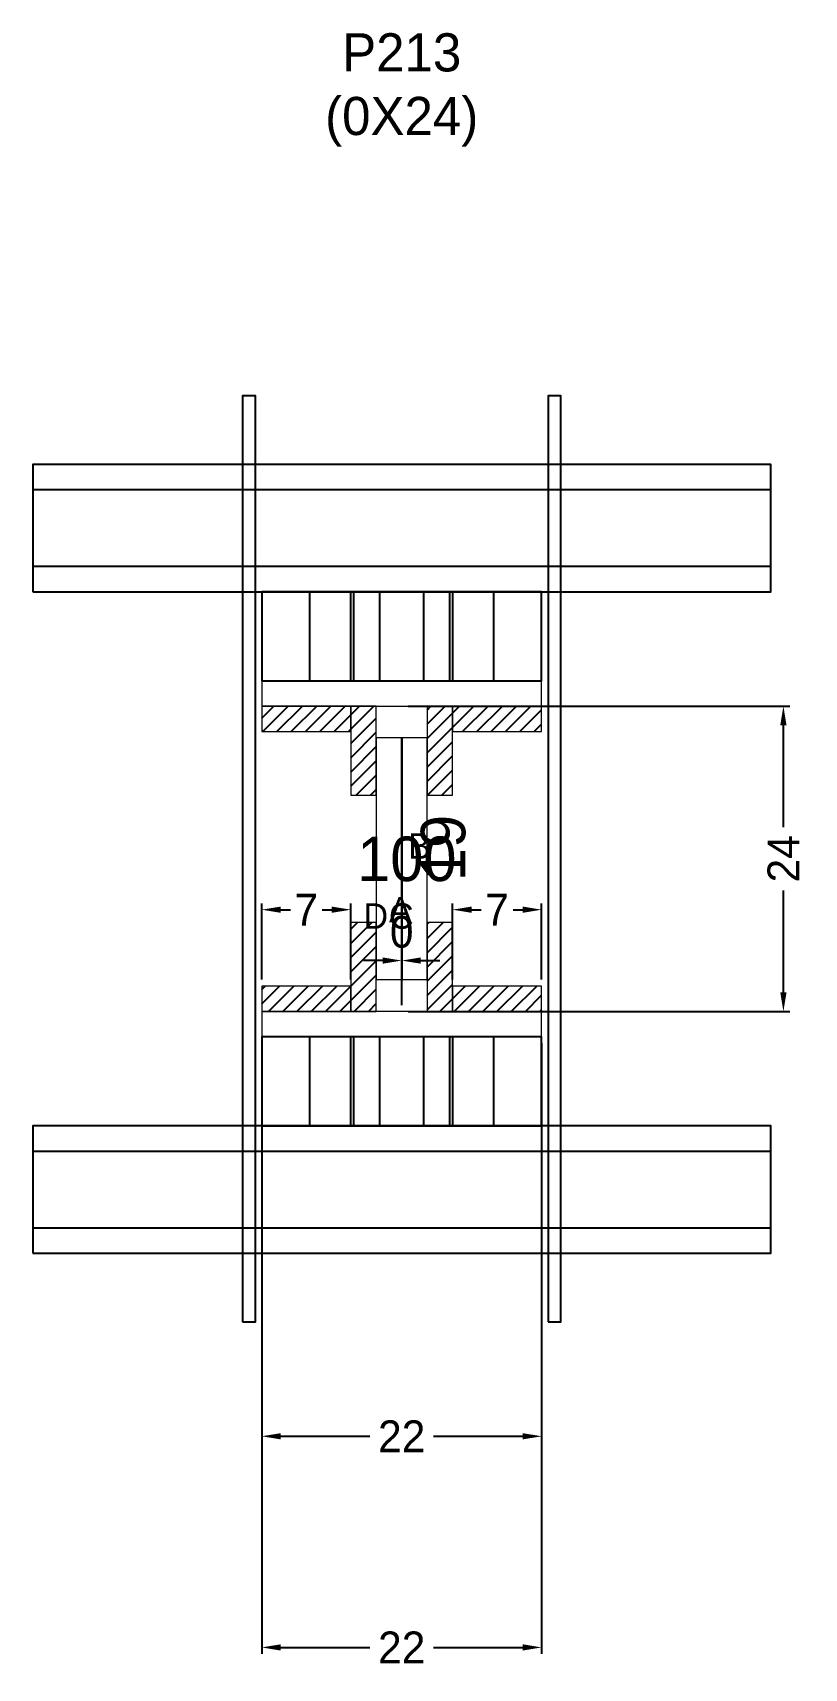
# Model space of a CAD drawing. Header units: centimetres. Extents: x -58 to 63, y 13 to 270.
import ezdxf

# ---------------------------------------------------------------- set-up
doc = ezdxf.new("R2010")
doc.units = ezdxf.units.CM
for name, color, linetype in [('CHAPA', 140, 'Continuous'), ('COTA', 241, 'Continuous'), ('Hachura', 251, 'Continuous'), ('Madeira', 30, 'Continuous'), ('NOMENCLATURA', 7, 'Continuous'), ('Painéis', 200, 'Continuous'), ('Perfil Metálico', 150, 'Continuous'), ('SARRAFO', 251, 'Continuous'), ('TEXTO_GERAL', 7, 'Continuous')]:
    doc.layers.add(name, color=color, linetype=linetype)
doc.dimstyles.new('cotax2', dxfattribs={"dimtxt": 2.5, "dimasz": 1.5, "dimexe": 0.5, "dimexo": 0.5, "dimgap": 0.5, "dimtad": 1, "dimcen": 2.5, "dimazin": 3, "dimtfac": 1, "dimtmove": 0, "dimatfit": 3})
pattern_1 = [(45, (0, 0), (-1.122532, 1.122532), [])]

# ---------------------------------------------------------------- blocks, each defined once
blk = doc.blocks.new('_CLOSEDFILLED')
at = {"color": 0, "linetype": 'BYBLOCK'}
blk.add_solid([(-1, 0.164), (0, 0), (-1, -0.164)], dxfattribs=at)
blk = doc.blocks.new('*D1')
for p, q in [((-22, 111), (-22, 15)), ((22, 111), (22, 15)), ((-19, 16), (-5, 16)), ((5, 16), (19, 16))]:
    blk.add_line(p, q)
at = {"layer": 'Defpoints'}
for p in [(-22, 112), (22, 112), (-22, 16)]:
    blk.add_point(p, dxfattribs=at)
at = {"layer": 'COTA', "xscale": 3, "yscale": 3, "rotation": 180}
blk.add_blockref('_CLOSEDFILLED', (-22, 16), dxfattribs=at)
at = {"layer": 'COTA', "xscale": 3, "yscale": 3}
blk.add_blockref('_CLOSEDFILLED', (22, 16), dxfattribs=at)
at = {"layer": 'COTA', "insert": (0, 16), "char_height": 5, "attachment_point": 5}
blk.add_mtext('22', dxfattribs=at)
blk = doc.blocks.new('*D2')
for p, q in [((-3, 124), (-6, 124)), ((0, 117), (0, 125)), ((0, 117), (0, 125)), ((0, 124), (0, 124)), ((3, 124), (6, 124))]:
    blk.add_line(p, q)
at = {"layer": 'Defpoints'}
for p in [(0, 124), (0, 116), (0, 116)]:
    blk.add_point(p, dxfattribs=at)
at = {"layer": 'COTA', "xscale": 3, "yscale": 3}
blk.add_blockref('_CLOSEDFILLED', (0, 124), dxfattribs=at)
at = {"layer": 'COTA', "xscale": 3, "yscale": 3, "rotation": 180}
blk.add_blockref('_CLOSEDFILLED', (0, 124), dxfattribs=at)
at = {"layer": 'COTA', "insert": (0, 128.5), "char_height": 5, "attachment_point": 5}
blk.add_mtext('0', dxfattribs=at)
blk = doc.blocks.new('*D3')
for p, q in [((1, 164), (61, 164)), ((60, 145), (60, 161)), ((60, 119), (60, 135)), ((1, 116), (61, 116))]:
    blk.add_line(p, q)
at = {"layer": 'Defpoints'}
for p in [(0, 164), (0, 116), (60, 116)]:
    blk.add_point(p, dxfattribs=at)
at = {"layer": 'COTA', "xscale": 3, "yscale": 3}
for p, rotation in [((60, 164), 90), ((60, 116), -90.00000000000001)]:
    blk.add_blockref('_CLOSEDFILLED', p, dxfattribs=dict(at, rotation=rotation))
at = {"layer": 'COTA', "insert": (60, 140), "char_height": 5, "attachment_point": 5, "rotation": 90}
blk.add_mtext('24', dxfattribs=at)
blk = doc.blocks.new('*D4')
for p, q in [((-22, 121), (-22, 133)), ((-19, 132), (-17.5, 132)), ((-12.5, 132), (-11, 132)), ((-8, 121), (-8, 133))]:
    blk.add_line(p, q)
at = {"layer": 'Defpoints'}
for p in [(-22, 132), (-22, 120), (-8, 120)]:
    blk.add_point(p, dxfattribs=at)
at = {"layer": 'COTA', "xscale": 3, "yscale": 3, "rotation": 180}
blk.add_blockref('_CLOSEDFILLED', (-22, 132), dxfattribs=at)
at = {"layer": 'COTA', "xscale": 3, "yscale": 3}
blk.add_blockref('_CLOSEDFILLED', (-8, 132), dxfattribs=at)
at = {"layer": 'COTA', "insert": (-15, 132), "char_height": 5, "attachment_point": 5}
blk.add_mtext('7', dxfattribs=at)
blk = doc.blocks.new('*D5')
for p, q in [((8, 121), (8, 133)), ((11, 132), (12.5, 132)), ((17.5, 132), (19, 132)), ((22, 121), (22, 133))]:
    blk.add_line(p, q)
at = {"layer": 'Defpoints'}
for p in [(8, 132), (8, 120), (22, 120)]:
    blk.add_point(p, dxfattribs=at)
at = {"layer": 'COTA', "xscale": 3, "yscale": 3, "rotation": 180}
blk.add_blockref('_CLOSEDFILLED', (8, 132), dxfattribs=at)
at = {"layer": 'COTA', "xscale": 3, "yscale": 3}
blk.add_blockref('_CLOSEDFILLED', (22, 132), dxfattribs=at)
at = {"layer": 'COTA', "insert": (15, 132), "char_height": 5, "attachment_point": 5}
blk.add_mtext('7', dxfattribs=at)
blk = doc.blocks.new('*D6')
for p, q in [((-22, 78.2), (-22, 48.2)), ((22, 78.2), (22, 48.2)), ((-19, 49.2), (-5, 49.2)), ((5, 49.2), (19, 49.2))]:
    blk.add_line(p, q)
at = {"layer": 'Defpoints'}
for p in [(-22, 79.2), (22, 79.2), (-22, 49.2)]:
    blk.add_point(p, dxfattribs=at)
at = {"layer": 'COTA', "xscale": 3, "yscale": 3, "rotation": 180}
blk.add_blockref('_CLOSEDFILLED', (-22, 49.2), dxfattribs=at)
at = {"layer": 'COTA', "xscale": 3, "yscale": 3}
blk.add_blockref('_CLOSEDFILLED', (22, 49.2), dxfattribs=at)
at = {"layer": 'COTA', "insert": (0, 49.2), "char_height": 5, "attachment_point": 5}
blk.add_mtext('22', dxfattribs=at)

msp = doc.modelspace()

# ---------------------------------------------------------------- hatches: boundary and pattern name
at = {"layer": 'Hachura'}
h = msp.add_hatch(dxfattribs=at)
h.set_pattern_fill('ANSI31')
h.set_pattern_definition(pattern_1)
h.paths.add_polyline_path([(-22, 160), (-8, 160), (-8, 164), (-22, 164)])
h = msp.add_hatch(dxfattribs=at)
h.set_pattern_fill('ANSI31')
h.set_pattern_definition(pattern_1)
h.paths.add_polyline_path([(-8, 150), (-4, 150), (-4, 164), (-8, 164)])
h = msp.add_hatch(dxfattribs=at)
h.set_pattern_fill('ANSI31')
h.set_pattern_definition(pattern_1)
h.paths.add_polyline_path([(4, 150), (8, 150), (8, 164), (4, 164)])
h = msp.add_hatch(dxfattribs=at)
h.set_pattern_fill('ANSI31')
h.set_pattern_definition(pattern_1)
h.paths.add_polyline_path([(8, 160), (22, 160), (22, 164), (8, 164)])
h = msp.add_hatch(dxfattribs=at)
h.set_pattern_fill('ANSI31')
h.set_pattern_definition(pattern_1)
h.paths.add_polyline_path([(-8, 116), (-4, 116), (-4, 130), (-8, 130)])
h = msp.add_hatch(dxfattribs=at)
h.set_pattern_fill('ANSI31')
h.set_pattern_definition(pattern_1)
h.paths.add_polyline_path([(4, 116), (8, 116), (8, 130), (4, 130)])
h = msp.add_hatch(dxfattribs=at)
h.set_pattern_fill('ANSI31')
h.set_pattern_definition(pattern_1)
h.paths.add_polyline_path([(-22, 116), (-8, 116), (-8, 120), (-22, 120)])
h = msp.add_hatch(dxfattribs=at)
h.set_pattern_fill('ANSI31')
h.set_pattern_definition(pattern_1)
h.paths.add_polyline_path([(8, 116), (22, 116), (22, 120), (8, 120)])

# ---------------------------------------------------------------- linework, layer by layer
at = {"layer": 'CHAPA', "lineweight": 18}
for points in [[(-22, 164), (22, 164), (22, 168), (-22, 168)], [(-22, 164), (22, 164), (22, 168), (-22, 168)], [(-4, 121), (0, 121), (0, 159), (-4, 159)], [(-4, 121), (0, 121), (0, 159), (-4, 159)], [(0, 121), (4, 121), (4, 159), (0, 159)], [(0, 121), (4, 121), (4, 159), (0, 159)], [(-22, 112), (22, 112), (22, 116), (-22, 116)], [(-22, 112), (22, 112), (22, 116), (-22, 116)]]:
    msp.add_lwpolyline(points, close=True, dxfattribs=at)
at = {"layer": 'Hachura'}
for points in [[(-25, 67.2), (-23, 67.2), (-23, 212.8), (-25, 212.8)], [(23, 67.2), (25, 67.2), (25, 212.8), (23, 212.8)]]:
    msp.add_lwpolyline(points, close=True, dxfattribs=at)
at = {"layer": 'Madeira', "color": 126}
for points in [[(-22, 168), (22, 168), (22, 182), (-22, 182)], [(-22, 168), (-8, 168), (-8, 182), (-22, 182)], [(-14.5, 168), (-7.5, 168), (-7.5, 182), (-14.5, 182)], [(-3.5, 168), (3.5, 168), (3.5, 182), (-3.5, 182)], [(7.5, 168), (14.5, 168), (14.5, 182), (7.5, 182)], [(8, 168), (22, 168), (22, 182), (8, 182)], [(-22, 98), (22, 98), (22, 112), (-22, 112)], [(-22, 98), (-8, 98), (-8, 112), (-22, 112)], [(-14.5, 98), (-7.5, 98), (-7.5, 112), (-14.5, 112)], [(-3.5, 98), (3.5, 98), (3.5, 112), (-3.5, 112)], [(7.5, 98), (14.5, 98), (14.5, 112), (7.5, 112)], [(8, 98), (22, 98), (22, 112), (8, 112)]]:
    msp.add_lwpolyline(points, close=True, dxfattribs=at)
at = {"layer": 'Painéis'}
msp.add_lwpolyline([(0, 121), (0, 121), (0, 159), (0, 159)], close=True, dxfattribs=at)
at = {"layer": 'Perfil Metálico', "color": 224}
for points in [[(-58, 182), (58, 182), (58, 202), (-58, 202)], [(-58, 186), (58, 186), (58, 198), (-58, 198)], [(-58, 78), (58, 78), (58, 98), (-58, 98)], [(-58, 82), (58, 82), (58, 94), (-58, 94)]]:
    msp.add_lwpolyline(points, close=True, dxfattribs=at)
at = {"layer": 'SARRAFO', "color": 251, "lineweight": 13}
for points in [[(-22, 160), (-8, 160), (-8, 164), (-22, 164)], [(-8, 150), (-4, 150), (-4, 164), (-8, 164)], [(4, 150), (8, 150), (8, 164), (4, 164)], [(8, 160), (22, 160), (22, 164), (8, 164)], [(-8, 116), (-4, 116), (-4, 130), (-8, 130)], [(4, 116), (8, 116), (8, 130), (4, 130)], [(-22, 116), (-8, 116), (-8, 120), (-22, 120)], [(8, 116), (22, 116), (22, 120), (8, 120)]]:
    msp.add_lwpolyline(points, close=True, dxfattribs=at)

# ---------------------------------------------------------------- texts
at = {"layer": 'COTA'}
msp.add_text('19', height=7, rotation=90, dxfattribs=at).set_placement((10, 136.5))
msp.add_text('100', height=7, dxfattribs=at).set_placement((-7, 136.5))
at = {"layer": 'NOMENCLATURA', "insert": (0, 252), "char_height": 6, "attachment_point": 8}
msp.add_mtext('P213\\P(0X24)', dxfattribs=at)
at = {"layer": 'TEXTO_GERAL'}
for s, p in [('B', (1, 140)), ('A', (-2, 130)), ('D', (-6, 129)), ('C', (-2, 129))]:
    msp.add_text(s, height=4, dxfattribs=at).set_placement(p)

# ---------------------------------------------------------------- dimensions: what is measured, and where the dimension line sits
at = {"layer": 'COTA'}
dim = msp.add_linear_dim(base=(60, 116), p1=(0, 116), p2=(0, 164), angle=90, dimstyle='cotax2', dxfattribs=at)
dim.commit()
dim.dimension.update_dxf_attribs({"geometry": '*D3', "text_midpoint": (60, 140)})
for base, p1, p2, picture, middle in [((-22, 132), (-22, 120), (-8, 120), '*D4', (-15, 132)), ((8, 132), (8, 120), (22, 120), '*D5', (15, 132)), ((0, 124), (0, 116), (0, 116), '*D2', (0, 128.5)), ((-22, 16), (-22, 112), (22, 112), '*D1', (0, 16)), ((-22, 49.2), (-22, 79.2), (22, 79.2), '*D6', (0, 49.2))]:
    dim = msp.add_linear_dim(base=base, p1=p1, p2=p2, dimstyle='cotax2', dxfattribs=at)
    dim.commit()
    dim.dimension.update_dxf_attribs({"geometry": picture, "text_midpoint": middle})

doc.saveas('drawing.dxf')
